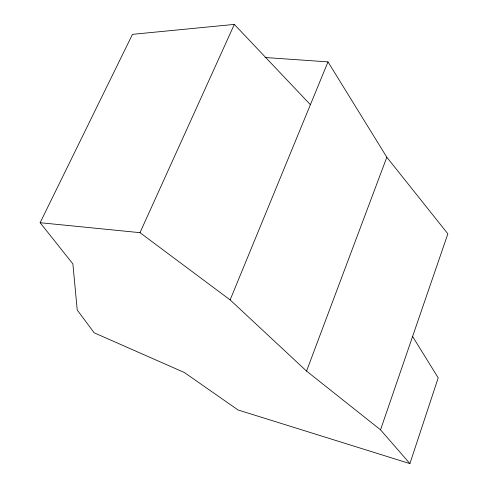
<?xml version="1.0" encoding="UTF-8"?>
<svg xmlns="http://www.w3.org/2000/svg" width="488" height="488" viewBox="0 0 488 488"><rect width="100%" height="100%" fill="white"/><g stroke="black" fill="none" stroke-linecap="round" stroke-linejoin="round"><path stroke-width="0.73" d="M310.399 104.688L234.331 24.4L132.48 34.343L40.138 222.711L72.877 263.886L77.226 310.02L94.184 332.816L184.311 372.484L238.028 409.963L409.902 463.6L438.206 377.846L412.598 336.482M409.902 463.6L380.53 429.824L447.862 233.813L386.825 157.227L327.991 61.891L265.027 57.499M380.53 429.824L306.549 371.081L386.825 157.227M306.549 371.081L230.129 299.9L327.991 61.891M40.138 222.711L139.983 232.666L234.331 24.4M139.983 232.666L230.129 299.9"/></g></svg>
